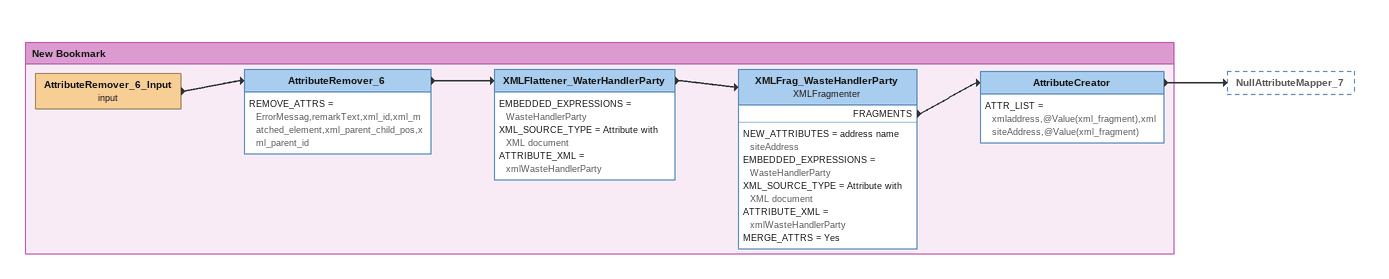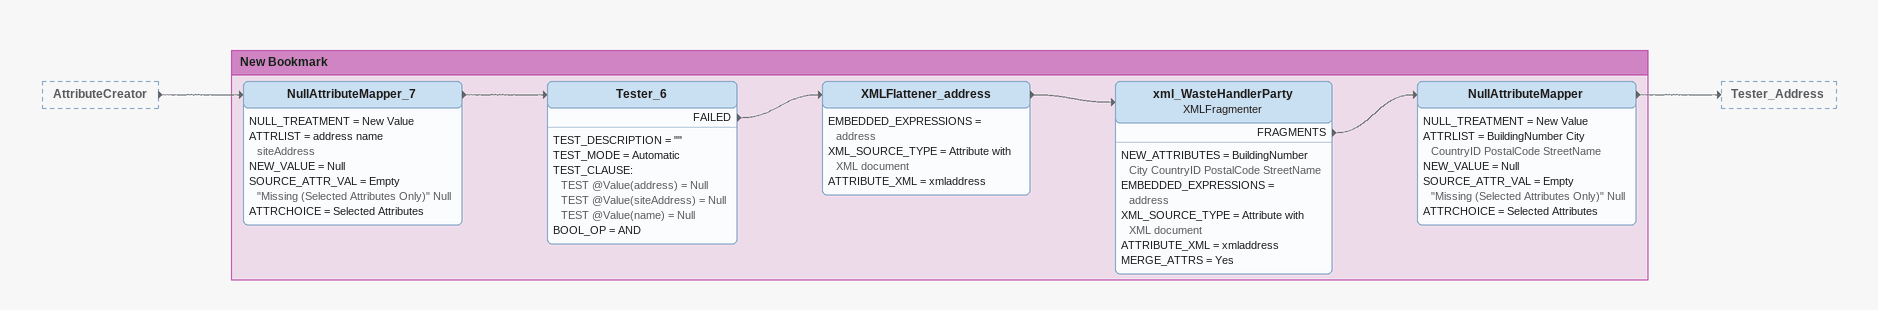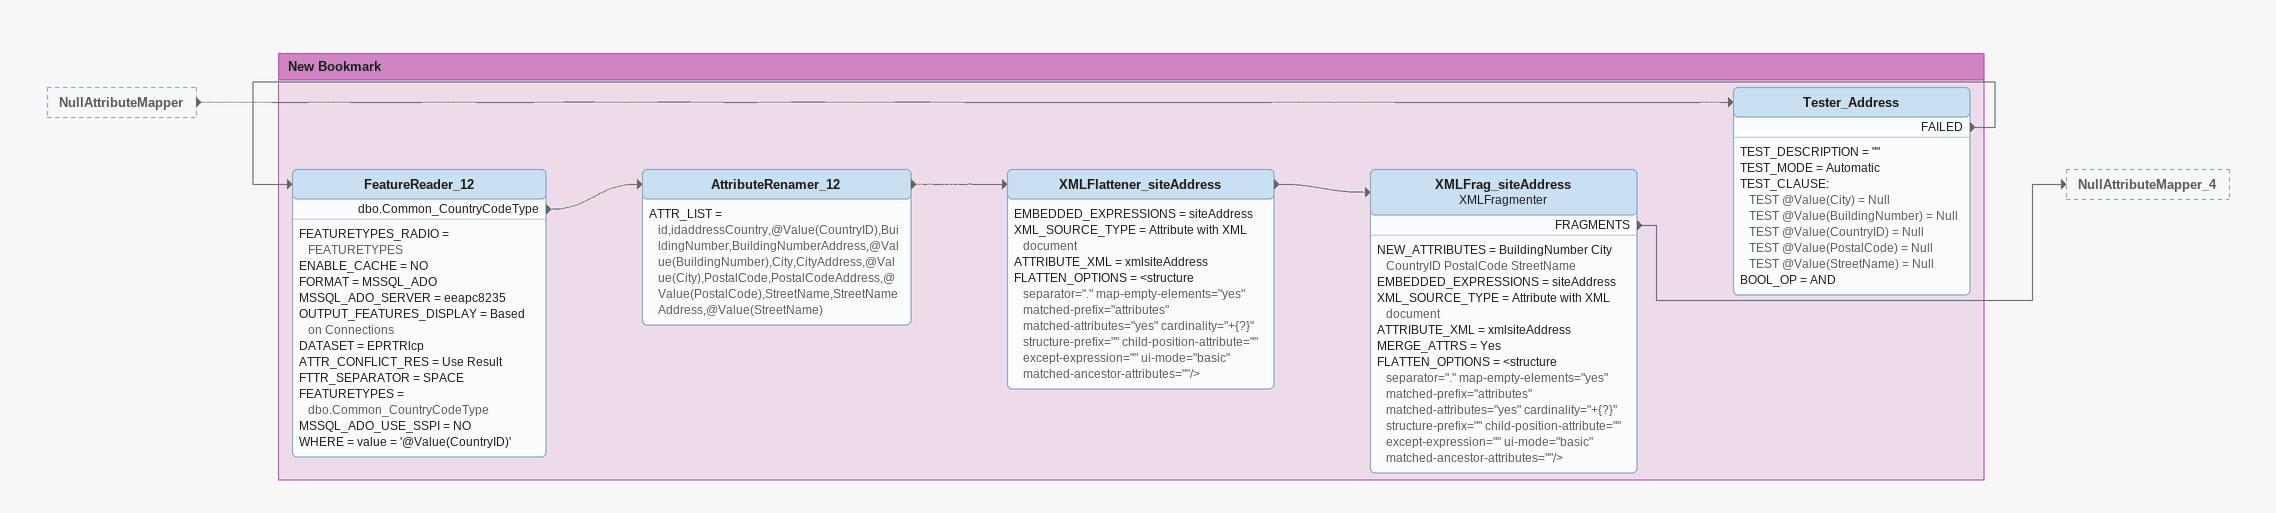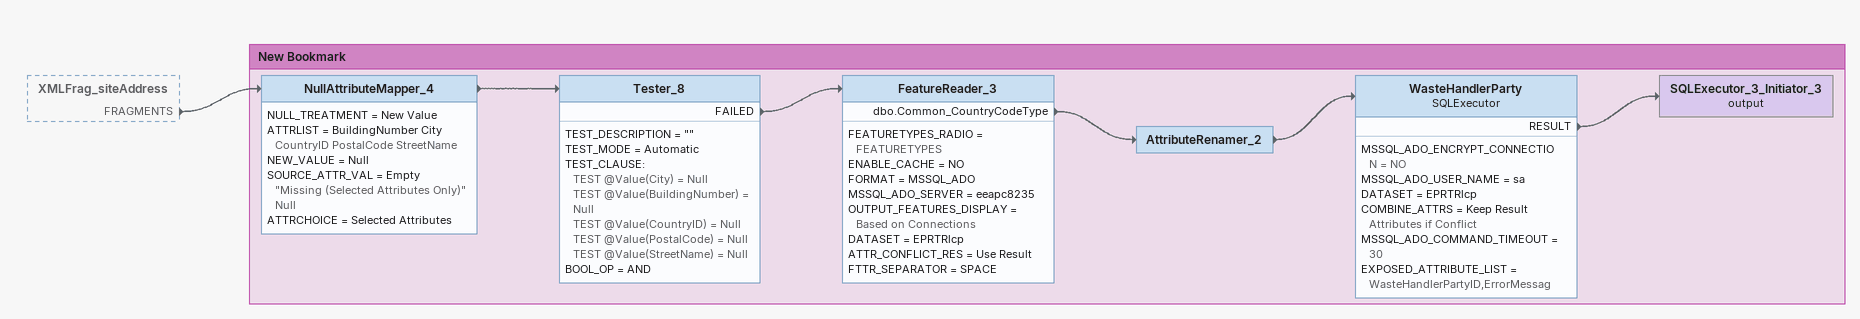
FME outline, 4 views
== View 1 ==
Bookmark: New Bookmark
AttributeRemover_6_Input (input)
    -> AttributeRemover_6
AttributeRemover_6
    REMOVE_ATTRS = ErrorMessag,remarkText,xml_id,xml_matched_element,xml_parent_child_pos,xml_parent_id
    -> XMLFlattener_WaterHandlerParty
XMLFlattener_WaterHandlerParty
    EMBEDDED_EXPRESSIONS = WasteHandlerParty
    XML_SOURCE_TYPE = Attribute with XML document
    ATTRIBUTE_XML = xmlWasteHandlerParty
    -> XMLFrag_WasteHandlerParty
XMLFrag_WasteHandlerParty: XMLFragmenter
    NEW_ATTRIBUTES = address name siteAddress
    EMBEDDED_EXPRESSIONS = WasteHandlerParty
    XML_SOURCE_TYPE = Attribute with XML document
    ATTRIBUTE_XML = xmlWasteHandlerParty
    MERGE_ATTRS = Yes
    FRAGMENTS -> AttributeCreator
AttributeCreator
    ATTR_LIST = xmladdress,@Value(xml_fragment),xmlsiteAddress,@Value(xml_fragment)
    -> NullAttributeMapper_7

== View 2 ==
AttributeCreator [outside]
    -> NullAttributeMapper_7

Bookmark: New Bookmark
NullAttributeMapper_7
    NULL_TREATMENT = New Value
    ATTRLIST = address name siteAddress
    NEW_VALUE = Null
    SOURCE_ATTR_VAL = Empty "Missing (Selected Attributes Only)" Null
    ATTRCHOICE = Selected Attributes
    -> Tester_6
Tester_6
    TEST_DESCRIPTION = ""
    TEST_MODE = Automatic
    TEST_CLAUSE:
      TEST @Value(address) = Null
      TEST @Value(siteAddress) = Null
      TEST @Value(name) = Null
    BOOL_OP = AND
    FAILED -> XMLFlattener_address
XMLFlattener_address
    EMBEDDED_EXPRESSIONS = address
    XML_SOURCE_TYPE = Attribute with XML document
    ATTRIBUTE_XML = xmladdress
    -> xml_WasteHandlerParty
xml_WasteHandlerParty: XMLFragmenter
    NEW_ATTRIBUTES = BuildingNumber City CountryID PostalCode StreetName
    EMBEDDED_EXPRESSIONS = address
    XML_SOURCE_TYPE = Attribute with XML document
    ATTRIBUTE_XML = xmladdress
    MERGE_ATTRS = Yes
    FRAGMENTS -> NullAttributeMapper
NullAttributeMapper
    NULL_TREATMENT = New Value
    ATTRLIST = BuildingNumber City CountryID PostalCode StreetName
    NEW_VALUE = Null
    SOURCE_ATTR_VAL = Empty "Missing (Selected Attributes Only)" Null
    ATTRCHOICE = Selected Attributes
    -> Tester_Address

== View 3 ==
NullAttributeMapper [outside]
    -> Tester_Address

Bookmark: New Bookmark
Tester_Address
    TEST_DESCRIPTION = ""
    TEST_MODE = Automatic
    TEST_CLAUSE:
      TEST @Value(City) = Null
      TEST @Value(BuildingNumber) = Null
      TEST @Value(CountryID) = Null
      TEST @Value(PostalCode) = Null
      TEST @Value(StreetName) = Null
    BOOL_OP = AND
    FAILED -> FeatureReader_12
FeatureReader_12
    FEATURETYPES_RADIO = FEATURETYPES
    ENABLE_CACHE = NO
    FORMAT = MSSQL_ADO
    MSSQL_ADO_SERVER = eeapc8235
    OUTPUT_FEATURES_DISPLAY = Based on Connections
    DATASET = EPRTRlcp
    ATTR_CONFLICT_RES = Use Result
    FTTR_SEPARATOR = SPACE
    FEATURETYPES = dbo.Common_CountryCodeType
    MSSQL_ADO_USE_SSPI = NO
    WHERE = value = '@Value(CountryID)'
    dbo.Common_CountryCodeType -> AttributeRenamer_12
AttributeRenamer_12
    ATTR_LIST = id,idaddressCountry,@Value(CountryID),BuildingNumber,BuildingNumberAddress,@Value(BuildingNumber),City,CityAddress,@Value(City),PostalCode,PostalCodeAddress,@Value(PostalCode),StreetName,StreetNameAddress,@Value(StreetName)
    -> XMLFlattener_siteAddress
XMLFlattener_siteAddress
    EMBEDDED_EXPRESSIONS = siteAddress
    XML_SOURCE_TYPE = Attribute with XML document
    ATTRIBUTE_XML = xmlsiteAddress
    FLATTEN_OPTIONS = <structure separator="." map-empty-elements="yes" matched-prefix="attributes" matched-attributes="yes" cardinality="+{?}" structure-prefix="" child-position-attribute="" except-expression="" ui-mode="basic" matched-ancestor-attributes=""/>
    -> XMLFrag_siteAddress
XMLFrag_siteAddress: XMLFragmenter
    NEW_ATTRIBUTES = BuildingNumber City CountryID PostalCode StreetName
    EMBEDDED_EXPRESSIONS = siteAddress
    XML_SOURCE_TYPE = Attribute with XML document
    ATTRIBUTE_XML = xmlsiteAddress
    MERGE_ATTRS = Yes
    FLATTEN_OPTIONS = <structure separator="." map-empty-elements="yes" matched-prefix="attributes" matched-attributes="yes" cardinality="+{?}" structure-prefix="" child-position-attribute="" except-expression="" ui-mode="basic" matched-ancestor-attributes=""/>
    FRAGMENTS -> NullAttributeMapper_4

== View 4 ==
XMLFrag_siteAddress [outside]
    FRAGMENTS -> NullAttributeMapper_4

Bookmark: New Bookmark
NullAttributeMapper_4
    NULL_TREATMENT = New Value
    ATTRLIST = BuildingNumber City CountryID PostalCode StreetName
    NEW_VALUE = Null
    SOURCE_ATTR_VAL = Empty "Missing (Selected Attributes Only)" Null
    ATTRCHOICE = Selected Attributes
    -> Tester_8
Tester_8
    TEST_DESCRIPTION = ""
    TEST_MODE = Automatic
    TEST_CLAUSE:
      TEST @Value(City) = Null
      TEST @Value(BuildingNumber) = Null
      TEST @Value(CountryID) = Null
      TEST @Value(PostalCode) = Null
      TEST @Value(StreetName) = Null
    BOOL_OP = AND
    FAILED -> FeatureReader_3
FeatureReader_3
    FEATURETYPES_RADIO = FEATURETYPES
    ENABLE_CACHE = NO
    FORMAT = MSSQL_ADO
    MSSQL_ADO_SERVER = eeapc8235
    OUTPUT_FEATURES_DISPLAY = Based on Connections
    DATASET = EPRTRlcp
    ATTR_CONFLICT_RES = Use Result
    FTTR_SEPARATOR = SPACE
    dbo.Common_CountryCodeType -> AttributeRenamer_2
AttributeRenamer_2
    -> WasteHandlerParty
WasteHandlerParty: SQLExecutor
    MSSQL_ADO_ENCRYPT_CONNECTION = NO
    MSSQL_ADO_USER_NAME = sa
    DATASET = EPRTRlcp
    COMBINE_ATTRS = Keep Result Attributes if Conflict
    MSSQL_ADO_COMMAND_TIMEOUT = 30
    EXPOSED_ATTRIBUTE_LIST = WasteHandlerPartyID,ErrorMessag
    RESULT -> SQLExecutor_3_Initiator_3 (output)
SQLExecutor_3_Initiator_3 (output)
